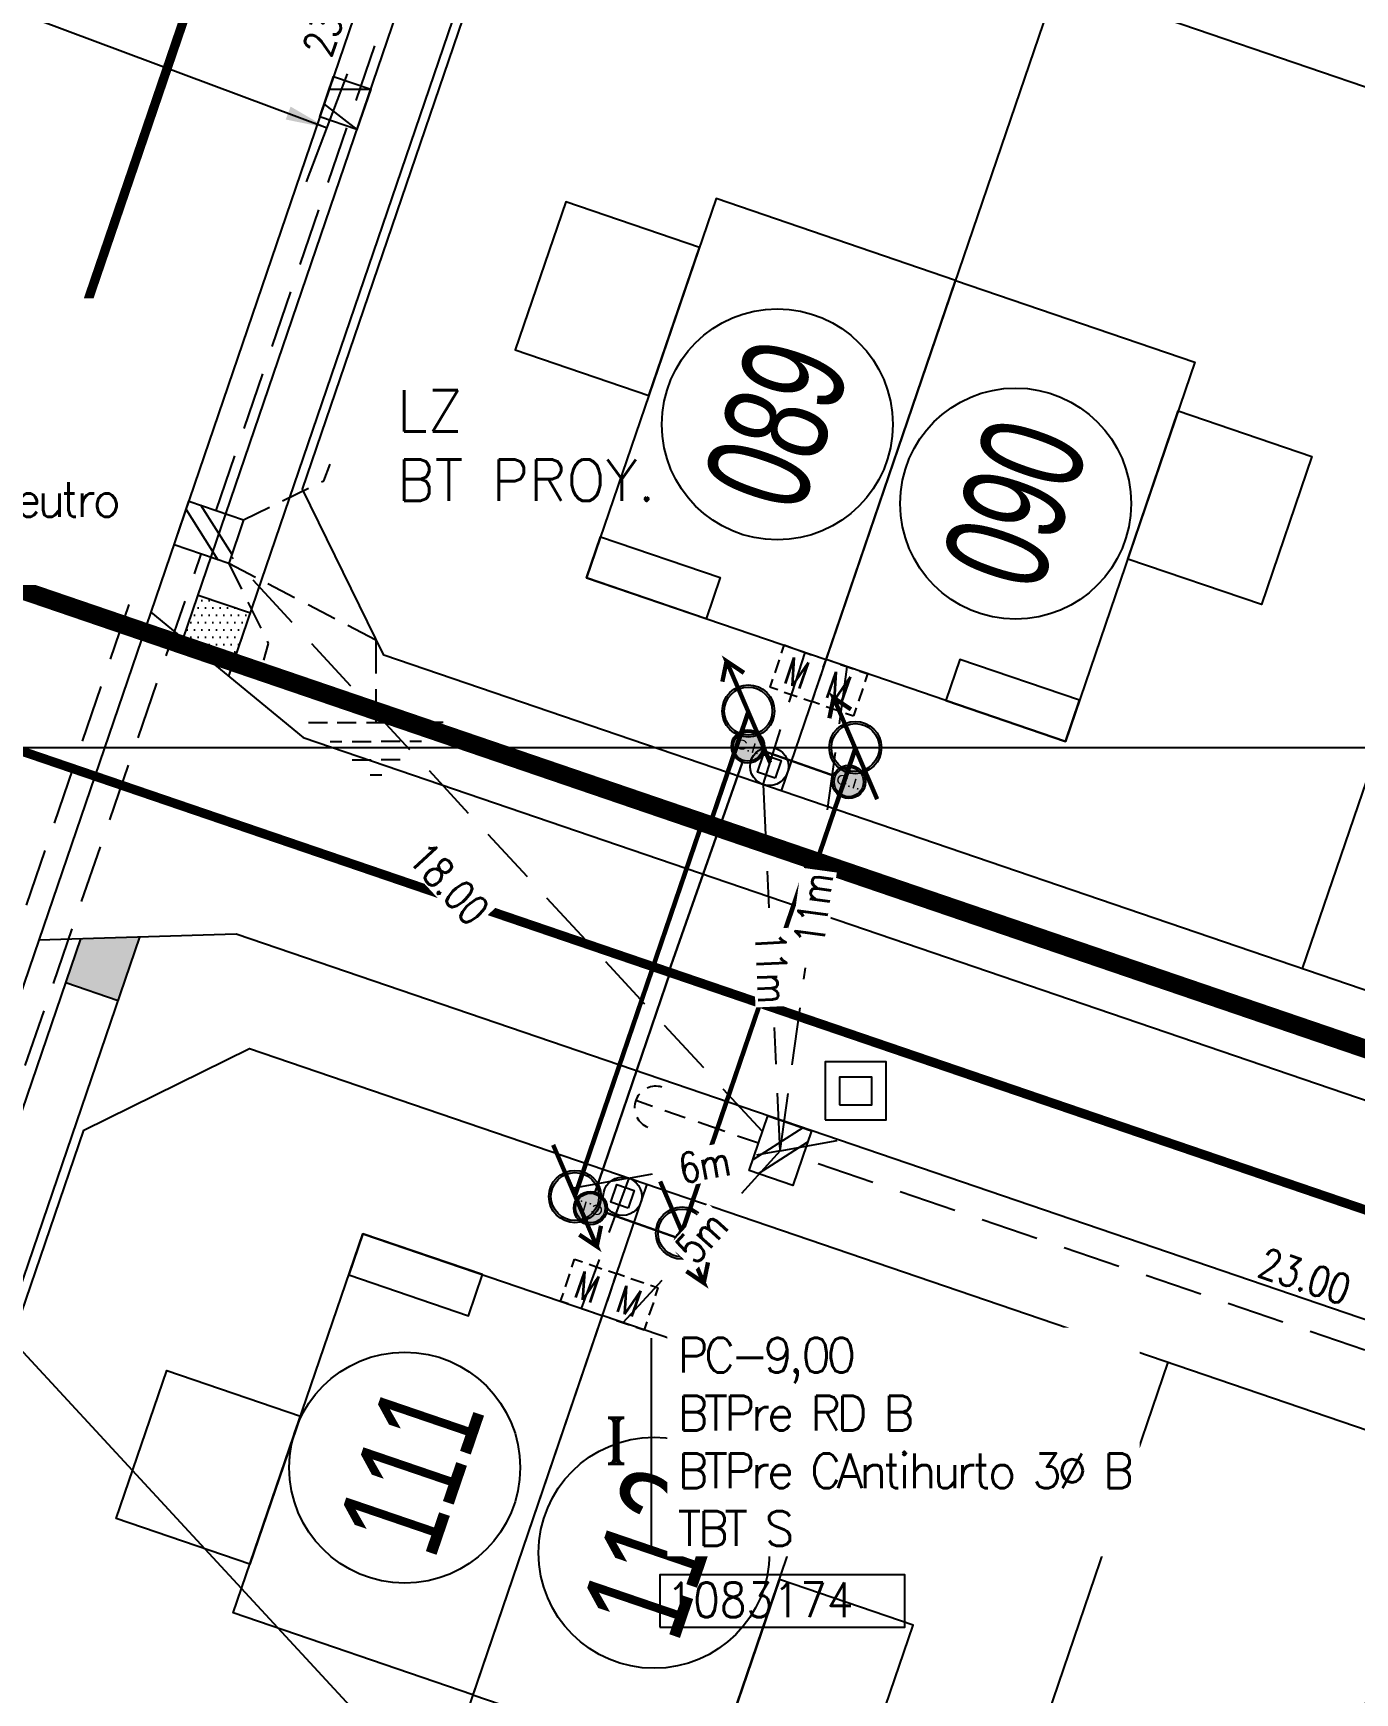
# Model space of a CAD drawing. Extents: x 0 to 336586, y 0 to 6284468.
# Drawn here: x 335231.52 to 335260.13, y 6277779.54 to 6277815.46 of the extents above; entities that cross this region are included whole.
import ezdxf
from ezdxf.enums import TextEntityAlignment as Align

# ---------------------------------------------------------------- set-up
doc = ezdxf.new("R2010")
doc.units = 0
doc.header["$LTSCALE"] = 5
doc.linetypes.add('DASHED', pattern=[0.75, 0.5, -0.25])
doc.linetypes.add('HIDDEN', pattern=[0.375, 0.25, -0.125])
for name, color, linetype in [('ACOM-P', 251, 'DASHED'), ('CALLES-URBANAS', 6, 'Continuous'), ('COTAS', 11, 'Continuous'), ('EQUIPOS', 240, 'Continuous'), ('EQUIPOS_P', 240, 'Continuous'), ('ESTRUCTURAS', 42, 'Continuous'), ('ESTRUCTURAS_E', 42, 'Continuous'), ('ESTRUCTURAS_P', 42, 'Continuous'), ('GRILLA', 254, 'Continuous'), ('LBT_A_P', 100, 'DASHED'), ('LINEA-EDIFICACION-URBANA', 21, 'Continuous'), ('MUROS', 8, 'Continuous'), ('Numero', 42, 'Continuous'), ('PLANTA', 6, 'Continuous'), ('POSTES_E', 41, 'Continuous'), ('POSTES_P', 41, 'Continuous'), ('Prosan Agua Potable D. Arranque', 1, 'Continuous'), ('Prosan Agua Potable D. MAP', 5, 'Continuous'), ('Prosan Agua Potable P. Cañeria Proyectada', 1, 'Continuous'), ('Prosan Alcantarillado D. Union Domiciliaria', 4, 'Continuous'), ('Prosan Alcantarillado P. Colector Proyectado', 1, 'Continuous'), ('Prosan Pavimentación Dispositivo de Rodados Proyectado', 8, 'Continuous'), ('Prosan Pavimentación Solera Proyectada', 8, 'Continuous'), ('Prosan Pavimentación Solera Rebajada Proyectada', 8, 'HIDDEN'), ('Prosan Pavimentación Vereda Proyectada', 8, 'Continuous'), ('Prosan Pavimentación Vereda Reforzada Proyectada Hatch', 8, 'Continuous'), ('PUNTO-DE-INTERES', 254, 'Continuous'), ('servicios', 6, 'Continuous'), ('TEXTO-BT_P', 151, 'Continuous')]:
    doc.layers.add(name, color=color, linetype=linetype)
doc.styles.add('2mm', font='simplex.shx', dxfattribs={"width": 0.8, "height": 0.65})
doc.styles.add('ARIAL', font='arial.ttf', dxfattribs={"width": 0.82})
doc.styles.add('ROMANS', font='romans.shx', dxfattribs={"height": 1})
doc.styles.add('ROMANT', font='romant.shx', dxfattribs={"height": 2})
doc.styles.add('Swis-50', font='swissc.ttf', dxfattribs={"width": 0.85})
doc.dimstyles.new('ACOMETIDA 500', dxfattribs={"dimtxt": 0.65, "dimasz": 1.8, "dimexe": 1.25, "dimexo": 0.625, "dimtad": 0, "dimdec": 0, "dimtxsty": '2mm', "dimblk": 'NONE', "dimcen": 2.5, "dimse1": 1, "dimse2": 1, "dimclrd": 256, "dimclrt": 2, "dimadec": 0, "dimazin": 0, "dimtfac": 1, "dimtdec": 0, "dimtmove": 0, "dimatfit": 3, "dimldrblk": 'NONE', "dimfxl": 1, "dimtfill": 1, "dimlwd": -1, "dimarcsym": 2})
doc.dimstyles.new('GRILLA X 500', dxfattribs={"dimtxt": 0.5, "dimasz": 1.8, "dimexe": 1.25, "dimexo": 0.625, "dimtad": 0, "dimdec": 0, "dimtxsty": 'ROMANS', "dimblk": 'NONE', "dimcen": 2.5, "dimse1": 1, "dimse2": 1, "dimsd1": 1, "dimsd2": 1, "dimclrd": 256, "dimclrt": 256, "dimadec": 0, "dimazin": 0, "dimtfac": 1, "dimtdec": 0, "dimtmove": 0, "dimatfit": 3, "dimldrblk": 'NONE', "dimfxlon": 1, "dimtfill": 1, "dimlwd": -1, "dimarcsym": 2})
doc.dimstyles.new('GRILLA Y 500', dxfattribs={"dimtxt": 0.5, "dimasz": 1.8, "dimexe": 1.25, "dimexo": 0.625, "dimtad": 0, "dimdec": 0, "dimtxsty": 'ROMANS', "dimblk": 'NONE', "dimcen": 2.5, "dimse1": 1, "dimse2": 1, "dimsd1": 1, "dimsd2": 1, "dimclrd": 256, "dimclrt": 256, "dimadec": 0, "dimazin": 0, "dimtfac": 1, "dimtdec": 0, "dimtmove": 0, "dimatfit": 3, "dimldrblk": 'NONE', "dimfxlon": 1, "dimtfill": 1, "dimlwd": -1, "dimarcsym": 2})
doc.dimstyles.new('VANO 500', dxfattribs={"dimtxt": 0.65, "dimasz": 1.8, "dimexe": 0, "dimexo": 8, "dimgap": 1.2, "dimtad": 0, "dimdec": 0, "dimzin": 0, "dimdsep": 46, "dimtxsty": '2mm', "dimblk": 'NONE', "dimcen": 0, "dimse1": 1, "dimse2": 1, "dimsd1": 1, "dimsd2": 1, "dimclrd": 7, "dimclrt": 2, "dimadec": 0, "dimazin": 0, "dimtfac": 1, "dimtdec": 0, "dimtofl": 0, "dimtmove": 0, "dimatfit": 3, "dimldrblk": 'NONE', "dimfxl": 1, "dimtfill": 1, "dimtolj": 1, "dimtzin": 0, "dimlwd": 25, "dimarcsym": 0})

# ---------------------------------------------------------------- blocks, each defined once
blk = doc.blocks.new('A$C461B3DCE')
at = {"layer": 'Prosan Agua Potable D. MAP', "ltscale": 2}
h = blk.add_hatch(color=4, dxfattribs=at)
h.dxf.hatch_style = 1
edge = h.paths.add_edge_path()
edge.add_line((0.7710314885518511, 0.5448670548734738), (0.7504819952160025, 0.5306253450311521))
edge.add_arc((0.5218886427903211, 0.3768014163459124), 0.2755298927691394, 393.9372072948622, 430.8894317799293)
edge.add_arc((0.5219586611189867, 0.376749035538496), 0.2755564759331746, 70.90675392884668, 215.492820778389)
edge.add_line((0.2976038094080948, 0.2167606861423788), (0.2770543160722461, 0.2025189763000571))
edge.add_arc((0.5218886427903213, 0.3768014163459125), 0.3005298927691393, 70.88943177992928, 215.4447158899646, ccw=False)
edge.add_arc((0.5218886427903213, 0.3768014163459125), 0.3005298927691391, 394.0026343322039, 430.88943177992934, ccw=False)
h = blk.add_hatch(color=4, dxfattribs=at)
h.dxf.hatch_style = 1
edge = h.paths.add_edge_path()
edge.add_line((0.7622593604771488, 0.557190258923689), (0.7420747884321109, 0.5424359027211417))
edge.add_arc((0.521888642790321, 0.3768014163459126), 0.2755298927691394, 0, 36.95222448506712, ccw=False)
edge.add_arc((0.5218620722195667, 0.376884724929531), 0.2755564759331746, 215.3966110015403, 359.98267785108266, ccw=False)
edge.add_line((0.2972388881172841, 0.2172733325026044), (0.2770543160722462, 0.2025189763000571))
edge.add_arc((0.5218886427903211, 0.3768014163459128), 0.3005298927691393, 215.4447158899647, 360)
edge.add_arc((0.5218886427903211, 0.3768014163459128), 0.3005298927691391, 0, 36.88679744772544)
at = {"layer": 'Prosan Agua Potable D. MAP', "color": 4, "ltscale": 2, "const_width": 0.05}
blk.add_lwpolyline([(9.38084215e-08, 1.08246816e-07), (1.023286459401971, 0.7479937492063158), (0.9377070762315523, 0.5236589383472321), (1.023286459402515, 0.7479937492077511), (0.7832410503892931, 0.7426890532315298)], dxfattribs=at)
at = {"layer": 'Prosan Agua Potable D. MAP', "color": 4, "ltscale": 2}
for radius in [0.3005298927691391, 0.2755298927691391]:
    blk.add_circle((0.5218886427903211, 0.3768014163459128), radius, dxfattribs=at)
blk = doc.blocks.new('agua potable')
at = {"layer": 'Prosan Agua Potable D. Arranque', "color": 4, "const_width": 0.1}
for points, elevation in [([(335736.597370544, 6282478.463899559), (335735.7623683693, 6282476.017896046)], -499.809), ([(335738.914570315, 6282477.672867643), (335738.0795681406, 6282475.226864129)], -499.809), ([(335732.843570037, 6282467.995811845), (335735.6009165552, 6282476.073011509)], -499.8090000075405), ([(335735.1607698082, 6282467.204779933), (335737.9181163292, 6282475.281979593)], -499.8090000075405)]:
    blk.add_lwpolyline(points, dxfattribs=dict(at, elevation=elevation))
at = {"layer": 'Prosan Agua Potable P. Cañeria Proyectada', "color": 4, "const_width": 0.4}
blk.add_lwpolyline([(335715.1385539899, 6282483.05833149), (335803.8139580395, 6282452.786847938)], dxfattribs=at)
at = {"layer": 'Prosan Agua Potable D. MAP', "color": 4, "ltscale": 20}
for p, xscale, yscale, zscale, rotation in [((335737.0689811972, 6282477.366115383, -499.809), 1.885254132807255, 1.885254132807255, 1.885254132807255, 77.0827137440164), ((335739.3861809681, 6282476.575083468, -499.809), 1.885254132807254, 1.885254132807254, 1.885254132807254, 77.08271373004237), ((335732.371959384, 6282469.093596023, -499.8090000075405), 1.885254132835699, 1.885254132835699, 1.885254132835699, 257.0827137300424), ((335734.689159155, 6282468.302564108, -499.8090000075405), 1.885254132835698, 1.885254132835698, 1.885254132835698, 257.0827137440164)]:
    blk.add_blockref('A$C461B3DCE', p, dxfattribs=dict(at, xscale=xscale, yscale=yscale, zscale=zscale, rotation=rotation))
blk = doc.blocks.new('UD')
at = {"layer": 'Prosan Alcantarillado D. Union Domiciliaria', "true_color": 0x57ffab}
h = blk.add_hatch(color=101, dxfattribs=at)
edge = h.paths.add_edge_path()
edge.add_arc((6.984919e-10, 0), 0.3200000000000001, 0, 360)
at = {"layer": 'Prosan Alcantarillado D. Union Domiciliaria', "color": 7}
for radius in [0.36, 0.3200000000000001]:
    blk.add_circle((6.984919e-10, 0), radius, dxfattribs=at)
at = {"layer": 'Prosan Alcantarillado D. Union Domiciliaria', "color": 7, "ltscale": 10, "style": 'ARIAL', "oblique": 359.9999998988733, "width": 1.199999998176862}
blk.add_text('C.I.', height=0.2121039574924962, dxfattribs=at).set_placement((0, 0), align=Align.MIDDLE_CENTER)
blk = doc.blocks.new('ALCANTARILLADO')
at = {"layer": 'Prosan Alcantarillado D. Union Domiciliaria', "color": 5, "ltscale": 20, "const_width": 0.05}
for points in [[(-47.39031873819476, -171.3602859074017), (-45.88560266503191, -171.88922399492)], [(-47.85511401691474, -171.5986230859999), (-49.45191041323415, -176.1411683477927)], [(-51.04426825950213, -180.9040783310775), (-49.42183873552131, -176.1514340389986)], [(-50.80097645842761, -181.3513021025574), (-49.29727457580157, -181.8831165538868)]]:
    blk.add_lwpolyline(points, dxfattribs=at)
at = {"layer": 'Prosan Alcantarillado P. Colector Proyectado', "color": 5, "const_width": 0.2}
for points in [[(-50.0040137226606, -126.3941707158228), (-65.4240926338316, -171.5647922775242)], [(-12.45897238354519, -188.7695981507422), (-64.37049618359742, -171.0483500112314)]]:
    blk.add_lwpolyline(points, dxfattribs=at)
at = {"layer": 'Prosan Alcantarillado D. Union Domiciliaria', "color": 5, "ltscale": 20}
for p, rotation in [((-47.7357708726995, -171.2589803126175), 343.655956915462), ((-45.55274494691548, -172.0263580123428), 343.655956915462), ((-51.14623424340971, -181.2493361170636), 163.546395338698), ((-48.96467969351943, -182.0208868135232), 163.546395338698)]:
    blk.add_blockref('UD', p, dxfattribs=dict(at, rotation=rotation))
blk = doc.blocks.new('A$C5C7937C3')
at = {"layer": 'Prosan Pavimentación Dispositivo de Rodados Proyectado'}
for p, q in [((-0.6315782112360468, 6.903170517231955, -1.978999999999999), (-3.000010038471373, -8.76825652e-08, -1.978999999999999)), ((2.131585714683748, 6.903170517231955, -1.978999999999999), (4.500017541919078, -8.76825652e-08, -1.978999999999999))]:
    blk.add_line(p, q, dxfattribs=at)
at = {"layer": 'Prosan Pavimentación Dispositivo de Rodados Proyectado', "elevation": -1.978999999999999}
blk.add_lwpolyline([(4.500017541919078, 6.903170517231955), (-3.000010038489562, 6.903170517227408), (-3.000010038489562, -8.76825652e-08), (4.500017541919078, -8.76825652e-08)], close=True, dxfattribs=at)
blk = doc.blocks.new('A$C12F70A7C')
at = {"layer": 'MUROS'}
for points in [[(0, -8.672000000951812), (-5.476999999998952, -8.672000000951812), (-5.476999999998952, 0), (0, 0)], [(-2.738500000006752, 0), (-5.476999999998952, 0), (-5.476999999998952, -0.9399999999441206), (-2.738500000006752, -0.9399999999441206)], [(0, -8.672000000951812), (5.4769999999844, -8.672000000951812), (5.4769999999844, 0), (0, 0)], [(2.7384999999922, 0), (5.4769999999844, 0), (5.4769999999844, -0.9399999999441206), (2.7384999999922, -0.9399999999441206)], [(-5.476999999998952, -7.557999999960883), (-8.53499999998894, -7.557999999960883), (-8.53499999998894, -4.169999999925493), (-5.476999999998952, -4.169999999925493)], [(5.4769999999844, -7.557999999960883), (8.534999999974389, -7.557999999960883), (8.534999999974389, -4.169999999925493), (5.4769999999844, -4.169999999925493)]]:
    blk.add_lwpolyline(points, close=True, dxfattribs=at)
blk = doc.blocks.new('PLANTA')
at = {"layer": 'Prosan Pavimentación Vereda Proyectada'}
h = blk.add_hatch(color=256, dxfattribs=at)
h.dxf.hatch_style = 1
h.paths.add_polyline_path([(335723.425608746, 6282473.592182724), (335722.1445772362, 6282473.553995407), (335721.8215091086, 6282472.607619697), (335722.9571599609, 6282472.219937945)])
at = {"layer": 'Prosan Pavimentación Vereda Reforzada Proyectada Hatch'}
h = blk.add_hatch(dxfattribs=at)
h.set_pattern_fill('DOTS', color=256, scale=0.1)
h.set_pattern_definition([(0, (398815.021874129, 6883263.931051567), (0.079375, 0.15875), [0, -0.15875])])
h.paths.add_polyline_path([(335725.8203512417, 6282480.607192677), (335724.6847003894, 6282480.994874429), (335724.3616322618, 6282480.048498719), (335725.3519024567, 6282479.234947897)])
at = {"layer": 'CALLES-URBANAS', "flags": 128}
blk.add_lwpolyline([(335808.0228677643, 6282492.507051034), (335804.7219671145, 6282495.218887109), (335740.3684188178, 6282517.187519785), (335736.0983137855, 6282517.06022873), (335723.6601908738, 6282480.624763886), (335726.9610915235, 6282477.91292781), (335791.3146398202, 6282455.944295134), (335795.5847448525, 6282456.07158619), (335808.0228677642, 6282492.507051034), (335795.5847448525, 6282456.07158619)], dxfattribs=at)
blk.add_lwpolyline([(335725.5072849494, 6282473.654237114), (335721.237179917, 6282473.526946058), (335710.1720965475, 6282441.113577982, 0.4142135623730951), (335713.9119420435, 6282433.496914956), (335774.4799874992, 6282412.820554791, 0.4142135623730951), (335782.0966505262, 6282416.560400287), (335793.1617338957, 6282448.973768363), (335789.8608332461, 6282451.685604438)], format="xyb", close=True, dxfattribs=at)
at = {"layer": 'LINEA-EDIFICACION-URBANA', "ltscale": 0.2}
for p, q in [((335749.2630019182, 6282511.773648473), (335737.3094811978, 6282476.757747194)), ((335760.5406457989, 6282507.923753287), (335748.5871250785, 6282472.907852007)), ((335799.6744609604, 6282475.016221899), (335732.0085976777, 6282498.115593021)), ((335734.4018680496, 6282468.240365801), (335722.3675802973, 6282432.987870595)), ((335745.6795119303, 6282464.390470615), (335733.6452241781, 6282429.137975409))]:
    blk.add_line(p, q, dxfattribs=at)
blk.add_lwpolyline([(335794.6114752553, 6282460.185025988), (335791.0209458711, 6282458.422045914), (335728.7085920466, 6282479.693867726), (335726.9456119727, 6282483.28439711), (335737.0715833826, 6282512.946788931), (335740.6621127669, 6282514.709769005), (335802.9744665914, 6282493.437947193), (335804.7374466652, 6282489.847417809)], close=True, dxfattribs=at)
blk.add_lwpolyline([(335789.8763127967, 6282446.314135138), (335779.6695743548, 6282416.41514939), (335776.0790449706, 6282414.652169315), (335713.7666911461, 6282435.923991127), (335712.0037110722, 6282439.514520511), (335722.210449514, 6282469.41350626), (335725.8009788984, 6282471.176486334), (335788.1133327229, 6282449.904664522), (335789.8763127967, 6282446.314135138)], dxfattribs=at)
at = {"layer": 'Prosan Pavimentación Solera Proyectada', "flags": 128}
blk.add_lwpolyline([(335736.0983137855, 6282517.06022873), (335723.6601908738, 6282480.624763886)], dxfattribs=at)
at = {"layer": 'Prosan Pavimentación Solera Rebajada Proyectada', "flags": 128}
blk.add_lwpolyline([(335723.1870030187, 6282480.786297949), (335720.7639920618, 6282473.688480122)], dxfattribs=at)
at = {"layer": 'Prosan Pavimentación Solera Rebajada Proyectada', "linetype": 'Continuous', "flags": 128}
blk.add_lwpolyline([(335723.6601908738, 6282480.624763886), (335721.237179917, 6282473.526946058)], dxfattribs=at)
at = {"layer": 'Prosan Pavimentación Vereda Proyectada'}
for points in [[(335724.3616322618, 6282480.048498719), (335737.0057111048, 6282517.087278079)], [(335725.3519024567, 6282479.234947897), (335738.2867426145, 6282517.125465395)], [(335724.6847003894, 6282480.994874429), (335725.8203512416, 6282480.607192677)], [(335710.1720965475, 6282441.113577982), (335710.976515901, 6282440.838970074), (335722.1445772362, 6282473.553995407)], [(335791.4700223127, 6282450.363584352), (335779.8320856569, 6282416.272135433), (335776.092831676, 6282414.436130334), (335713.6236771898, 6282435.761479825), (335711.7876720901, 6282439.500733806), (335723.4256087459, 6282473.592182724)], [(335721.8215091086, 6282472.607619697), (335722.9571599609, 6282472.219937945)]]:
    blk.add_lwpolyline(points, dxfattribs=at)
at = {"layer": 'PUNTO-DE-INTERES', "color": 8}
for centre in [(335737.2246135055, 6282484.686951365), (335742.383720769, 6282482.973722254), (335729.1587153292, 6282462.10805885), (335734.556502913, 6282460.265353904)]:
    blk.add_circle(centre, 2.5, dxfattribs=at)
at = {"layer": 'Prosan Pavimentación Dispositivo de Rodados Proyectado', "xscale": -0.1231318257598217, "yscale": 0.1231318257598217, "zscale": 0.1231318257598217, "rotation": 71.15142591092311}
blk.add_blockref('A$C5C7937C3', (335728.302854475, 6282491.593670354, 0.2436778831786871), dxfattribs=at)
at = {"layer": 'PUNTO-DE-INTERES', "rotation": 161.1514259085047}
blk.add_blockref('A$C12F70A7C', (335738.2786855805, 6282479.596874325), dxfattribs=at)
blk.add_blockref('A$C12F70A7C', (335738.2786855805, 6282479.596874325), dxfattribs=at)
blk.add_blockref('A$C12F70A7C', (335738.2786855805, 6282479.596874325), dxfattribs=at)
at = {"layer": 'PUNTO-DE-INTERES', "xscale": -1, "rotation": 341.1514259085047}
for p in [(335733.4326636669, 6282465.401238672), (335733.4326636669, 6282465.401238672), (335733.4326636669, 6282465.401238672), (335755.9879514279, 6282457.701448297), (335755.9879514279, 6282457.701448297), (335755.9879514279, 6282457.701448297)]:
    blk.add_blockref('A$C12F70A7C', p, dxfattribs=at)
at = {"layer": 'PUNTO-DE-INTERES', "color": 8, "char_height": 2.25, "attachment_point": 5, "rotation": 71.15142590850466, "line_spacing_factor": 0.6, "style": 'Swis-50'}
for s, insert in [('\\fArial Narrow|b0|i0|c00|p39;\\H1x;\\W0.8;089', (335737.2167209514, 6282484.689645678)), ('\\fArial Narrow|b0|i0|c00|p39;\\H1x;\\W0.8;090', (335742.3797744919, 6282482.975069411)), ('\\fArial Narrow|b0|i0|c00|p39;\\H1x;\\W0.8;111', (335729.2876270475, 6282462.064051732)), ('\\fArial Narrow|b0|i0|c00|p39;\\H1x;\\W0.8;112', (335734.556502913, 6282460.265353904))]:
    blk.add_mtext(s, dxfattribs=dict(at, insert=insert))
blk = doc.blocks.new('EM-BT_P')
at = {"layer": 'EQUIPOS'}
for p, q in [((-1.59583581811421, 0.990598165203636), (-1.59583581811421, 1.595838092819461)), ((-0.990595890498426, 1.595417830392476), (-1.59583581811421, 1.595417830392476)), ((-0.4940528739877835, 1.595417830392476), (0.4940729303437621, 1.595417830392476)), ((0.9906159468543903, 1.595417830392476), (1.595855874470174, 1.595417830392476)), ((1.595855874470174, 0.990598165203636), (1.595855874470174, 1.595838092819461)), ((-1.59583581811421, 0.4940551486930361), (-1.59583581811421, -0.4940706556385237)), ((1.595855874470174, 0.4940551486930361), (1.595855874470174, -0.4940706556385237)), ((-1.59583581811421, -0.9906136721491804), (-1.59583581811421, -1.595853599764949)), ((1.595855874470174, -0.9906136721491804), (1.595855874470174, -1.595853599764949)), ((-0.990595890498426, -1.595433337337964), (-1.59583581811421, -1.595433337337964)), ((-0.4940528739877835, -1.595433337337964), (0.4940729303437621, -1.595433337337964)), ((0.9906159468543903, -1.595433337337964), (1.595855874470174, -1.595433337337964))]:
    blk.add_line(p, q, dxfattribs=at)
at = {"layer": 'EQUIPOS', "style": 'ROMANS', "width": 0.8}
blk.add_text('M', height=1.98, dxfattribs=at).set_placement((-0.9147899827143248, -0.9896123134684556))
blk = doc.blocks.new('PC-9_P')
at = {"layer": 'POSTES_E'}
for p, q in [((0.6083982158431285, 1.249984817137545), (-1.000003517699549, -0.7605173497908027)), ((0.9999964823004506, 0.728340590182853), (-0.5826881361359098, -1.250015182862455))]:
    blk.add_line(p, q, dxfattribs=at)
blk.add_lwpolyline([(-1.000003517699549, 1.249984817137545), (0.9999964823004506, 1.249984817137545), (0.9999964823004506, -1.250015182862455), (-1.000003517699549, -1.250015182862455)], close=True, dxfattribs=at)
blk = doc.blocks.new('*U127')
at = {"layer": 'ESTRUCTURAS_E', "ltscale": 3}
for p, q in [((0, 0), (1.277985193092521, -0.002834052118847897)), ((2.061180875280137, -0.004570862055749606), (3.686315604184898, -0.00817475085411724)), ((4.469514018495042, -0.009911566849757098), (5.725290182241783, -0.0126963683614656)), ((6.476516428193107, -0.01436228307282515), (7.500006936455655, -0.01663196934089773))]:
    blk.add_line(p, q, dxfattribs=at)
for centre, radius, start, end in [((6.271076066451347, -0.01992608251946087), 1.228864047043083, 46.25956569213735, 86.67112421729148), ((6.270372309252831, -0.0199245218718177), 1.229538347487761, 339.9592160563813, 20.34764614389914), ((6.271076066451348, -0.01992608251866506), 1.22886404704308, 273.0747586614306, 313.4863171865848)]:
    blk.add_arc(centre, radius, start, end, dxfattribs=at)
blk = doc.blocks.new('*D174')
at = {"layer": 'Defpoints', "color": 0, "ltscale": 0.5, "transparency": 16777216}
for p in [(335248.0487294525, 6277792.305900069), (335247.6951545621, 6277791.270048987), (335269.6933507002, 6277783.761230542)]:
    blk.add_point(p, dxfattribs=at)
at = {"layer": 'COTAS', "color": 2, "ltscale": 0.5, "transparency": 16777216, "insert": (335259.0478286911, 6277788.551494273), "char_height": 0.65, "attachment_point": 5, "rotation": 341.1532989762952, "style": '2mm', "bg_fill": 3, "box_fill_scale": 1.1, "bg_fill_color": 256, "bg_fill_true_color": 13158600, "bg_fill_transparency": 0}
blk.add_mtext('\\A1;23.00', dxfattribs=at)
blk = doc.blocks.new('_None')
blk = doc.blocks.new('*D175')
at = {"layer": 'Defpoints', "color": 0, "linetype": 'HIDDEN', "ltscale": 0.25, "transparency": 16777216}
for p in [(335235.3228818169, 6277804.656776935), (335234.3349568937, 6277803.743717624), (335247.6951545626, 6277791.270048987)]:
    blk.add_point(p, dxfattribs=at)
at = {"layer": 'COTAS', "color": 2, "linetype": 'HIDDEN', "ltscale": 0.25, "transparency": 16777216, "insert": (335240.5210932666, 6277797.05035365), "char_height": 0.65, "attachment_point": 5, "rotation": 312.7447114355816, "style": '2mm', "bg_fill": 3, "box_fill_scale": 1.1, "bg_fill_color": 256, "bg_fill_true_color": 13158600, "bg_fill_transparency": 0}
blk.add_mtext('\\A1;18.00', dxfattribs=at)
blk = doc.blocks.new('*D209')
at = {"layer": 'Defpoints', "color": 0, "ltscale": 0.5, "transparency": 16777216}
for p in [(335234.2159298151, 6277805.038020159), (335235.3228818164, 6277804.656776934), (335228.1327710783, 6277783.780058476)]:
    blk.add_point(p, dxfattribs=at)
at = {"layer": 'COTAS', "color": 2, "ltscale": 0.5, "transparency": 16777216, "insert": (335230.6208744454, 6277794.599660931), "char_height": 0.65, "attachment_point": 5, "rotation": 70.99587784415642, "style": '2mm', "bg_fill": 3, "box_fill_scale": 1.1, "bg_fill_color": 256, "bg_fill_true_color": 13158600, "bg_fill_transparency": 0}
blk.add_mtext('\\A1;22.00', dxfattribs=at)
blk = doc.blocks.new('*D210')
at = {"layer": 'Defpoints', "color": 0, "ltscale": 0.5, "transparency": 16777216}
for p in [(335241.7393906838, 6277826.882631476), (335242.784108446, 6277826.522822226), (335235.3228818164, 6277804.656776934)]:
    blk.add_point(p, dxfattribs=at)
at = {"layer": 'COTAS', "color": 2, "ltscale": 0.5, "transparency": 16777216, "insert": (335237.9776602485, 6277815.960325819), "char_height": 0.65, "attachment_point": 5, "rotation": 70.99587784415642, "style": '2mm', "bg_fill": 3, "box_fill_scale": 1.1, "bg_fill_color": 256, "bg_fill_true_color": 13158600, "bg_fill_transparency": 0}
blk.add_mtext('\\A1;23.00', dxfattribs=at)
blk = doc.blocks.new('*D327')
at = {"layer": 'ACOM-P', "ltscale": 0.5, "transparency": 16777216}
for p, q in [((335247.6951586767, 6277791.270055605), (335246.7661904627, 6277790.254761765)), ((335244.2913668179, 6277787.54996179), (335245.2203350314, 6277788.565255629))]:
    blk.add_line(p, q, dxfattribs=at)
at = {"layer": 'Defpoints', "color": 0, "ltscale": 0.5, "transparency": 16777216}
for p in [(335247.6951586772, 6277791.270055605), (335244.2913668188, 6277787.549961789), (335244.2913668179, 6277787.54996179)]:
    blk.add_point(p, dxfattribs=at)
at = {"layer": 'ACOM-P', "color": 2, "ltscale": 0.5, "transparency": 16777216, "insert": (335245.9932627482, 6277789.410008697), "char_height": 0.65, "attachment_point": 5, "rotation": 47.54227441858952, "style": '2mm', "bg_fill": 3, "box_fill_scale": 1.1, "bg_fill_color": 256, "bg_fill_true_color": 13158600, "bg_fill_transparency": 0}
blk.add_mtext('5m', dxfattribs=at)
blk = doc.blocks.new('*D328')
at = {"layer": 'ACOM-P', "ltscale": 0.5, "transparency": 16777216}
for p, q in [((335249.1373480002, 6277801.745478122), (335248.5926798503, 6277797.789250662)), ((335247.6951586773, 6277791.270055602), (335248.2398268272, 6277795.226283064))]:
    blk.add_line(p, q, dxfattribs=at)
at = {"layer": 'Defpoints', "color": 0, "ltscale": 0.5, "transparency": 16777216}
for p in [(335249.137348, 6277801.745478122), (335249.1373480002, 6277801.745478122), (335247.6951586772, 6277791.270055602)]:
    blk.add_point(p, dxfattribs=at)
at = {"layer": 'ACOM-P', "color": 2, "ltscale": 0.5, "transparency": 16777216, "insert": (335248.4162533382, 6277796.507766863), "char_height": 0.65, "attachment_point": 5, "rotation": 82.16116069774117, "style": '2mm', "bg_fill": 3, "box_fill_scale": 1.1, "bg_fill_color": 256, "bg_fill_true_color": 13158600, "bg_fill_transparency": 0}
blk.add_mtext('11m', dxfattribs=at)
blk = doc.blocks.new('PM-6_P')
at = {"layer": 'POSTES_E'}
blk.add_lwpolyline([(-0.6677519658405187, 0.6677414800509212), (0.6677199434739736, 0.6677414800509212), (0.6677199434739736, -0.66773042926323), (-0.6677519658405187, -0.66773042926323)], close=True, dxfattribs=at)
blk.add_circle((-1.601118327254625e-05, 5.52539384557349e-06), 1.386432699211355, dxfattribs=at)
blk = doc.blocks.new('*D331')
at = {"layer": 'ACOM-P', "ltscale": 0.5, "transparency": 16777216}
for p, q in [((335247.3214443421, 6277799.195519396), (335247.4473660919, 6277796.524919697)), ((335247.695139132, 6277791.270048258), (335247.5692173822, 6277793.940647957))]:
    blk.add_line(p, q, dxfattribs=at)
at = {"layer": 'Defpoints', "color": 0, "ltscale": 0.5, "transparency": 16777216}
for p in [(335247.3214443421, 6277799.195519396), (335247.3214597722, 6277799.195520123), (335247.6951545621, 6277791.270048985)]:
    blk.add_point(p, dxfattribs=at)
at = {"layer": 'ACOM-P', "color": 2, "ltscale": 0.5, "transparency": 16777216, "insert": (335247.508291738, 6277795.232783828), "char_height": 0.65, "attachment_point": 5, "rotation": 272.69956041328345, "style": '2mm', "bg_fill": 3, "box_fill_scale": 1.1, "bg_fill_color": 256, "bg_fill_true_color": 13158600, "bg_fill_transparency": 0}
blk.add_mtext('11m', dxfattribs=at)
blk = doc.blocks.new('*D332')
at = {"layer": 'ACOM-P', "ltscale": 0.5, "transparency": 16777216}
for p, q in [((335247.6951377164, 6277791.270078285), (335249.4665436586, 6277791.589642031)), ((335247.6951377164, 6277791.270078285), (335247.1813120646, 6277791.177383523)), ((335244.4138644079, 6277790.678132663), (335242.6424584656, 6277790.358568915)), ((335244.4138644079, 6277790.678132663), (335244.9276900603, 6277790.770827424))]:
    blk.add_line(p, q, dxfattribs=at)
at = {"layer": 'Defpoints', "color": 0, "ltscale": 0.5, "transparency": 16777216}
for p in [(335247.6951377164, 6277791.270078285), (335247.6951377164, 6277791.270078285), (335244.4138644079, 6277790.678132663)]:
    blk.add_point(p, dxfattribs=at)
at = {"layer": 'ACOM-P', "color": 2, "ltscale": 0.5, "transparency": 16777216, "insert": (335246.0545010625, 6277790.974105474), "char_height": 0.65, "attachment_point": 5, "rotation": 10.226237479914971, "style": '2mm', "bg_fill": 3, "box_fill_scale": 1.1, "bg_fill_color": 256, "bg_fill_true_color": 13158600, "bg_fill_transparency": 0}
blk.add_mtext('6m', dxfattribs=at)
blk = doc.blocks.new('LZ-P')
at = {"layer": 'ESTRUCTURAS', "linetype": 'DASHED', "ltscale": 0.5}
for points in [[(-1, 0), (-3.720051217649598, 2.741180723533034), (-4.480327243276406, 2.774263823404908)], [(1, 0), (3.720051217649598, 2.741180723533034), (4.480327243276406, 2.774263823404908)]]:
    blk.add_lwpolyline(points, dxfattribs=at)
blk = doc.blocks.new('TT-S_P')
at = {"layer": 'ESTRUCTURAS_E', "ltscale": 3}
for p, q in [((1.657170947816326, -0.8640653022951028), (0, 0)), ((4.069243126028397, -2.121743563292085), (2.412072178212014, -1.257678260997011)), ((6.570607230804427, -3.425979516855932), (4.913436282988101, -2.561914214560829)), ((9.105852084715393, -4.74788122770434), (7.368990578442236, -3.8422644810191)), ((9.105852084715535, -4.747881227704397), (9.105852084715535, -6.800140530395112)), ((9.105852084715535, -7.785268621837815), (9.105852084715535, -9.837527924528558)), ((4.937199434267285, -9.837527924525233), (6.115733717630775, -9.837527924525233)), ((6.713632307243472, -9.837527924525233), (7.892166590607018, -9.837527924525233)), ((8.516584943035012, -9.837527924528558), (9.695119226398559, -9.837527924528558)), ((11.49807186218996, -9.837527924525233), (10.31953757882647, -9.837527924525233)), ((13.27450473516626, -9.837527924525233), (12.09597045180271, -9.837527924525233)), ((6.287813355392416, -11.00585093154979), (7.003679050656899, -11.00585093154979)), ((7.628097403084865, -11.00585093155311), (8.806631686448354, -11.00585093155311)), ((10.60958432223984, -11.00585093154979), (9.431050038876348, -11.00585093154979)), ((11.92389081404107, -11.00585093154979), (11.20748291185259, -11.00585093154979)), ((7.628097403084865, -12.14540153467328), (8.806631686448354, -12.14540153467328)), ((10.60958432223984, -12.14540153467001), (9.431050038876348, -12.14540153467001)), ((9.468130448197767, -13.10210014875597), (8.743573721235746, -13.10210014875597))]:
    blk.add_line(p, q, dxfattribs=at)
blk = doc.blocks.new('CA 3Ø-P')
at = {"layer": 'ESTRUCTURAS'}
for points in [[(-1.307126184576191, -1.266878571361303), (1.346075665089302, -1.266878571361303), (1.346075665089302, 1.246819127351046), (-1.307126184576191, 1.246819127351046)], [(-0.676001158892177, -0.6099489843472838), (0.7149506394052878, -0.6099489843472838), (0.7149506394052878, 0.5898895403370261), (-0.676001158892177, 0.5898895403370261)]]:
    blk.add_lwpolyline(points, close=True, dxfattribs=at)
blk = doc.blocks.new('*U417')
at = {"layer": 'GRILLA', "lineweight": -3}
for points in [[(150, 200), (250, 200)], [(250, 200), (350, 200)]]:
    blk.add_lwpolyline(points, dxfattribs=at)
blk = doc.blocks.new('COTA-500')
at = {"layer": 'COTAS', "color": 11}
blk.add_line((0.007478311659748544, 1.249977630094855), (-0.007478310724740958, -1.249977629634322), dxfattribs=at)
blk.add_solid([(0.8990864967945762, -0.1553816995609121), (0.9008812913689561, 0.1446129311781807), (4.675037934900872e-10, -2.564345437383597e-12)], dxfattribs=at)
blk = doc.blocks.new('*D434')
at = {"layer": 'Defpoints', "color": 0, "ltscale": 0.5, "transparency": 16777216}
for p in [(335292.711083103, 6278000), (335274.7657512065, 6277998.486549078), (0, 0)]:
    blk.add_point(p, dxfattribs=at)
at = {"layer": 'GRILLA', "ltscale": 0.5, "transparency": 16777216, "insert": (335269.8550369208, 6277998.486549078), "char_height": 1, "attachment_point": 5, "style": 'ROMANS', "bg_fill": 3, "box_fill_scale": 1.1, "bg_fill_color": 256, "bg_fill_true_color": 13158600, "bg_fill_transparency": 0}
blk.add_mtext('Y-6278000', dxfattribs=at)
blk = doc.blocks.new('*D439')
at = {"layer": 'Defpoints', "color": 0, "ltscale": 0.5, "transparency": 16777216}
for p in [(335301.7893708139, 6277932.198101984), (335300, 6277899.167990658), (0, 0)]:
    blk.add_point(p, dxfattribs=at)
at = {"layer": 'GRILLA', "ltscale": 0.5, "transparency": 16777216, "insert": (335301.7893708129, 6277936.632625794), "char_height": 1, "attachment_point": 5, "rotation": 90, "style": 'ROMANS', "bg_fill": 3, "box_fill_scale": 1.1, "bg_fill_color": 256, "bg_fill_true_color": 13158600, "bg_fill_transparency": 0}
blk.add_mtext('X-335300', dxfattribs=at)
blk = doc.blocks.new('*D440')
at = {"layer": 'Defpoints', "color": 0, "ltscale": 0.5, "transparency": 16777216}
for p in [(335402.3497128253, 6277986.733224559), (335398.5975279866, 6277900), (0, 0)]:
    blk.add_point(p, dxfattribs=at)
at = {"layer": 'GRILLA', "ltscale": 0.5, "transparency": 16777216, "insert": (335402.3497128243, 6277991.143938844), "char_height": 1, "attachment_point": 5, "rotation": 90, "style": 'ROMANS', "bg_fill": 3, "box_fill_scale": 1.1, "bg_fill_color": 256, "bg_fill_true_color": 13158600, "bg_fill_transparency": 0}
blk.add_mtext('X-335399', dxfattribs=at)

msp = doc.modelspace()

# ---------------------------------------------------------------- linework, layer by layer
at = {"layer": 'LBT_A_P', "ltscale": 0.5}
for points in [[(335235.4843518495, 6277805.12998479), (335242.6226372787, 6277826.049611048)], [(335228.2955885954, 6277784.252804389), (335235.1600625542, 6277804.184025954)], [(335247.3092719365, 6277791.687582493), (335235.8051655902, 6277804.134949097)], [(335269.2201600672, 6277783.922756469), (335248.1683501152, 6277791.108537424)]]:
    msp.add_lwpolyline(points, dxfattribs=at)
at = {"layer": 'TEXTO-BT_P', "ltscale": 0.5}
msp.add_lwpolyline([(335244.8973049519, 6277787.214226964), (335244.8973049519, 6277782.70868581)], dxfattribs=at)

# ---------------------------------------------------------------- block references
at = {"layer": 'EQUIPOS_P', "ltscale": 5, "xscale": 0.3, "yscale": 0.3, "zscale": 0.3, "rotation": 341.1514259146094}
for p in [(335248.0765139777, 6277801.60174053), (335248.9827165576, 6277801.29251969), (335243.5397914898, 6277788.312147407), (335244.4459940698, 6277788.002926568)]:
    msp.add_blockref('EM-BT_P', p, dxfattribs=at)
at = {"layer": 'ESTRUCTURAS_P', "ltscale": 5, "xscale": 0.375, "yscale": 0.375, "zscale": 0.375, "rotation": 160.968639501533}
msp.add_blockref('*U127', (335247.2219179422, 6277791.431440131), dxfattribs=at)
at = {"layer": 'GRILLA', "lineweight": -3}
msp.add_blockref('*U417', (335000, 6277600), dxfattribs=at)
at = {"layer": 'PLANTA'}
msp.add_blockref('PLANTA', (-489.5943777723587, -4677.696606804617), dxfattribs=at)
at = {"layer": 'POSTES_P', "ltscale": 5}
for p, xscale, yscale, zscale, rotation in [((335235.3228818166, 6277804.656776935), 0.5, 0.5, 0.5, 71.15142590845755), ((335247.6951586773, 6277791.270055604), 0.4999999999999999, 0.4999999999999999, 0.4999999999999999, 341.1687303805969)]:
    msp.add_blockref('PC-9_P', p, dxfattribs=dict(at, xscale=xscale, yscale=yscale, zscale=zscale, rotation=rotation))
at = {"layer": 'servicios', "color": 1}
msp.add_blockref('ALCANTARILLADO', (335294.7307215866, 6277971.279013176), dxfattribs=at)
at = {"layer": 'servicios'}
msp.add_blockref('agua potable', (-489.5943777723587, -4677.696606804617), dxfattribs=at)

# ---------------------------------------------------------------- texts
at = {"layer": 'TEXTO-BT_P', "ltscale": 0.5, "style": 'ROMANT'}
msp.add_text('I', height=0.9999999975, dxfattribs=at).set_placement((335244.1415262097, 6277784.990890839), align=Align.MIDDLE_CENTER)

# ---------------------------------------------------------------- next in the draw order: dimensions: what is measured, and where the dimension line sits
at = {"layer": 'COTAS', "ltscale": 0.5}
dim = msp.add_linear_dim(base=(335248.0487294525, 6277792.305900069), p1=(335269.6933507003, 6277783.761230542), p2=(335247.6951545622, 6277791.270048987), angle=341.1532989762952, dimstyle='VANO 500', override={"dimpost": '.00', "dimsah": 1, "dimtmove": 1}, dxfattribs=at)
dim.commit()
dim.dimension.update_dxf_attribs({"geometry": '*D174', "text_midpoint": (335259.0478286911, 6277788.551494273)})

# ---------------------------------------------------------------- next in the draw order: dimensions: what is measured, and where the dimension line sits
at = {"layer": 'COTAS', "linetype": 'HIDDEN', "ltscale": 0.25}
dim = msp.add_aligned_dim(p1=(335247.6951545622, 6277791.270048987), p2=(335235.3228818166, 6277804.656776935), distance=1.3452408552612598, dimstyle='VANO 500', override={"dimpost": '.00', "dimsah": 1}, dxfattribs=at)
dim.commit()
dim.dimension.update_dxf_attribs({"geometry": '*D175', "text_midpoint": (335240.5210932666, 6277797.05035365)})

# ---------------------------------------------------------------- next in the draw order: block references
at = {"layer": 'ESTRUCTURAS_P', "ltscale": 5, "xscale": 0.35, "yscale": 0.35, "zscale": 0.35}
msp.add_blockref('TT-S_P', (335235.752839188, 6277803.981667383), dxfattribs=at)

# ---------------------------------------------------------------- next in the draw order: dimensions: what is measured, and where the dimension line sits
at = {"layer": 'ACOM-P', "ltscale": 0.5}
dim = msp.add_aligned_dim(p1=(335247.6951586773, 6277791.270055604), p2=(335244.2913668187, 6277787.549961789), distance=-1.8585899483858555e-09, dimstyle='ACOMETIDA 500', override={"dimpost": 'm', "dimsah": 1}, dxfattribs=at)
dim.commit()
dim.dimension.update_dxf_attribs({"geometry": '*D327', "text_midpoint": (335245.9932627482, 6277789.410008697)})
at = {"layer": 'COTAS', "ltscale": 0.5}
dim = msp.add_linear_dim(base=(335234.2159298151, 6277805.038020159), p1=(335228.1327710786, 6277783.780058477), p2=(335235.3228818166, 6277804.656776935), angle=250.9958778441564, dimstyle='VANO 500', override={"dimpost": '.00', "dimsah": 1, "dimtmove": 1}, dxfattribs=at)
dim.commit()
dim.dimension.update_dxf_attribs({"geometry": '*D209', "text_midpoint": (335230.6208744454, 6277794.599660931)})

# ---------------------------------------------------------------- next in the draw order: linework, layer by layer
at = {"layer": 'ACOM-P', "ltscale": 0.5}
msp.add_lwpolyline([(335244.4138644078, 6277790.678132662), (335243.3851642392, 6277787.859182628)], dxfattribs=at)

# ---------------------------------------------------------------- next in the draw order: block references
at = {"layer": 'POSTES_P', "ltscale": 5, "xscale": 0.3, "yscale": 0.3, "zscale": 0.3, "rotation": 161.1514259169997}
msp.add_blockref('PM-6_P', (335244.2794867328, 6277790.284509913), dxfattribs=at)

# ---------------------------------------------------------------- next in the draw order: texts
at = {"layer": 'TEXTO-BT_P', "ltscale": 0.5, "char_height": 0.7499999981250001, "attachment_point": 4, "style": 'ROMANS', "bg_fill": 3, "box_fill_scale": 1.3, "bg_fill_color": 256, "bg_fill_transparency": 0}
for s, insert in [('{\\T0.8;PC-9,00\\PBTPre RD B\\PBTPre RL B\\PPP Pre Solo Neutro\\PTT CGED TRAD}', (335224.83102268, 6277806.617221099)), ('{\\T0.8;PC-9,00\\PBTPre RD B\\PBTPre CAntihurto 3Ø B\\PTBT S}', (335245.4707112198, 6277784.968286208))]:
    msp.add_mtext(s, dxfattribs=dict(at, insert=insert))

# ---------------------------------------------------------------- next in the draw order: dimensions: what is measured, and where the dimension line sits
at = {"layer": 'ACOM-P', "ltscale": 0.5}
dim = msp.add_aligned_dim(p1=(335247.6951586773, 6277791.270055604), p2=(335249.1373480001, 6277801.745478123), distance=-3.693682752940037e-10, dimstyle='ACOMETIDA 500', override={"dimpost": 'm', "dimsah": 1}, dxfattribs=at)
dim.commit()
dim.dimension.update_dxf_attribs({"geometry": '*D328', "text_midpoint": (335248.4162533382, 6277796.507766863)})
at = {"layer": 'COTAS', "ltscale": 0.5}
dim = msp.add_linear_dim(base=(335241.7393906838, 6277826.882631476), p1=(335235.3228818166, 6277804.656776935), p2=(335242.7841084462, 6277826.522822228), angle=250.9958778441564, dimstyle='VANO 500', override={"dimpost": '.00', "dimsah": 1, "dimtmove": 1}, dxfattribs=at)
dim.commit()
dim.dimension.update_dxf_attribs({"geometry": '*D210', "text_midpoint": (335237.9776602485, 6277815.960325819)})

# ---------------------------------------------------------------- next in the draw order: linework, layer by layer
at = {"layer": 'ACOM-P', "ltscale": 0.5}
msp.add_lwpolyline([(335247.3214597724, 6277799.195520125), (335248.2311454201, 6277802.054698963)], dxfattribs=at)
at = {"layer": 'COTAS', "ltscale": 0.5}
msp.add_lwpolyline([(335184.5711839792, 6277824.178493079), (335201.7892306665, 6277826.384100516), (335218.386477566, 6277820.696700483), (335237.8820907376, 6277813.409078847)], dxfattribs=at)

# ---------------------------------------------------------------- next in the draw order: block references
at = {"layer": 'COTAS', "rotation": 159.5038405784994}
msp.add_blockref('COTA-500', (335237.8820907376, 6277813.409078847), dxfattribs=at)
at = {"layer": 'ESTRUCTURAS_P', "xscale": 0.5, "yscale": 0.5, "zscale": 0.5, "rotation": 251.1514259245095}
msp.add_blockref('LZ-P', (335235.9143732516, 6277804.454855238), dxfattribs=at)
at = {"layer": 'ESTRUCTURAS_P', "xscale": 0.5, "yscale": 0.5, "zscale": 0.5}
msp.add_blockref('CA 3Ø-P', (335249.3163724861, 6277792.569269591), dxfattribs=at)
at = {"layer": 'POSTES_P', "ltscale": 5, "xscale": 0.3, "yscale": 0.3, "zscale": 0.3, "rotation": 161.1514259169997}
msp.add_blockref('PM-6_P', (335247.4558472107, 6277799.589143044), dxfattribs=at)

# ---------------------------------------------------------------- next in the draw order: texts
at = {"layer": 'LBT_A_P', "insert": (335239.4010114156, 6277805.333355048), "char_height": 0.9, "attachment_point": 7, "style": 'ROMANS'}
msp.add_mtext('LZ\\PBT PROY.', dxfattribs=at)

# ---------------------------------------------------------------- next in the draw order: dimensions: what is measured, and where the dimension line sits
at = {"layer": 'ACOM-P', "ltscale": 0.5}
dim = msp.add_aligned_dim(p1=(335247.6951545622, 6277791.270048987), p2=(335247.3214597724, 6277799.195520125), distance=1.544754866314896e-05, text='11m', dimstyle='ACOMETIDA 500', override={"dimpost": 'm', "dimsah": 1}, dxfattribs=at)
dim.commit()
dim.dimension.update_dxf_attribs({"geometry": '*D331', "text_midpoint": (335247.508291738, 6277795.232783828)})

# ---------------------------------------------------------------- next in the draw order: dimensions: what is measured, and where the dimension line sits
dim = msp.add_aligned_dim(p1=(335244.4138644079, 6277790.678132662), p2=(335247.6951377164, 6277791.270078284), distance=9.165279173628495e-10, text='6m', dimstyle='ACOMETIDA 500', override={"dimpost": 'm', "dimsah": 1}, dxfattribs=at)
dim.commit()
dim.dimension.update_dxf_attribs({"geometry": '*D332', "text_midpoint": (335246.0545010625, 6277790.974105474)})

# ---------------------------------------------------------------- next in the draw order: linework, layer by layer
at = {"layer": 'COTAS', "ltscale": 0.5}
msp.add_lwpolyline([(335224.3070617126, 6277794.475828676), (335239.256357417, 6277778.30064067), (335264.8478576852, 6277769.565422369), (335289.3879701096, 6277761.188946443), (335313.9950694758, 6277752.789615487), (335334.8164369783, 6277745.68248441), (335355.7365372478, 6277738.538463867), (335379.7936561459, 6277730.3307163), (335404.0469462401, 6277725.08953426)], dxfattribs=at)

# ---------------------------------------------------------------- next in the draw order: dimensions: what is measured, and where the dimension line sits
at = {"layer": 'GRILLA', "ltscale": 0.5}
dim = msp.add_ordinate_dim(feature_location=(335292.711083103, 6278000), offset=(-17.94533189648064, -1.5134509224444628), dtype=0, origin=(0, 0), dimstyle='GRILLA Y 500', override={"dimpost": 'Y-<>', "dimsah": 1}, dxfattribs=at)
dim.commit()
dim.dimension.update_dxf_attribs({"geometry": '*D434', "text_midpoint": (335269.8550369208, 6277998.486549078)})

# ---------------------------------------------------------------- next in the draw order: dimensions: what is measured, and where the dimension line sits
dim = msp.add_ordinate_dim(feature_location=(335300, 6277899.167990658), offset=(1.7893708138726652, 33.03011132590473), dtype=1, origin=(0, 0), dimstyle='GRILLA X 500', override={"dimpost": 'X-<>', "dimsah": 1}, dxfattribs=at)
dim.commit()
dim.dimension.update_dxf_attribs({"geometry": '*D439', "text_midpoint": (335301.7893708129, 6277936.632625794)})

# ---------------------------------------------------------------- next in the draw order: dimensions: what is measured, and where the dimension line sits
dim = msp.add_ordinate_dim(feature_location=(335398.5975279866, 6277900), offset=(3.7521848386968486, 86.733224558644), dtype=1, origin=(0, 0), dimstyle='GRILLA X 500', override={"dimpost": 'X-<>', "dimsah": 1}, dxfattribs=at)
dim.commit()
dim.dimension.update_dxf_attribs({"geometry": '*D440', "text_midpoint": (335402.3497128243, 6277991.143938844)})

# ---------------------------------------------------------------- next in the draw order: linework, layer by layer
at = {"layer": 'Numero'}
msp.add_lwpolyline([(335245.0888873169, 6277780.960258129), (335250.3940501309, 6277780.960258129), (335250.3940501309, 6277782.093419011), (335245.0888873169, 6277782.093419011)], close=True, dxfattribs=at)

# ---------------------------------------------------------------- next in the draw order: texts
at = {"layer": 'Numero', "style": 'ROMANS', "width": 0.9}
msp.add_text('1083174', height=0.75, dxfattribs=at).set_placement((335245.2283107834, 6277781.173608487))

doc.saveas('drawing.dxf')
